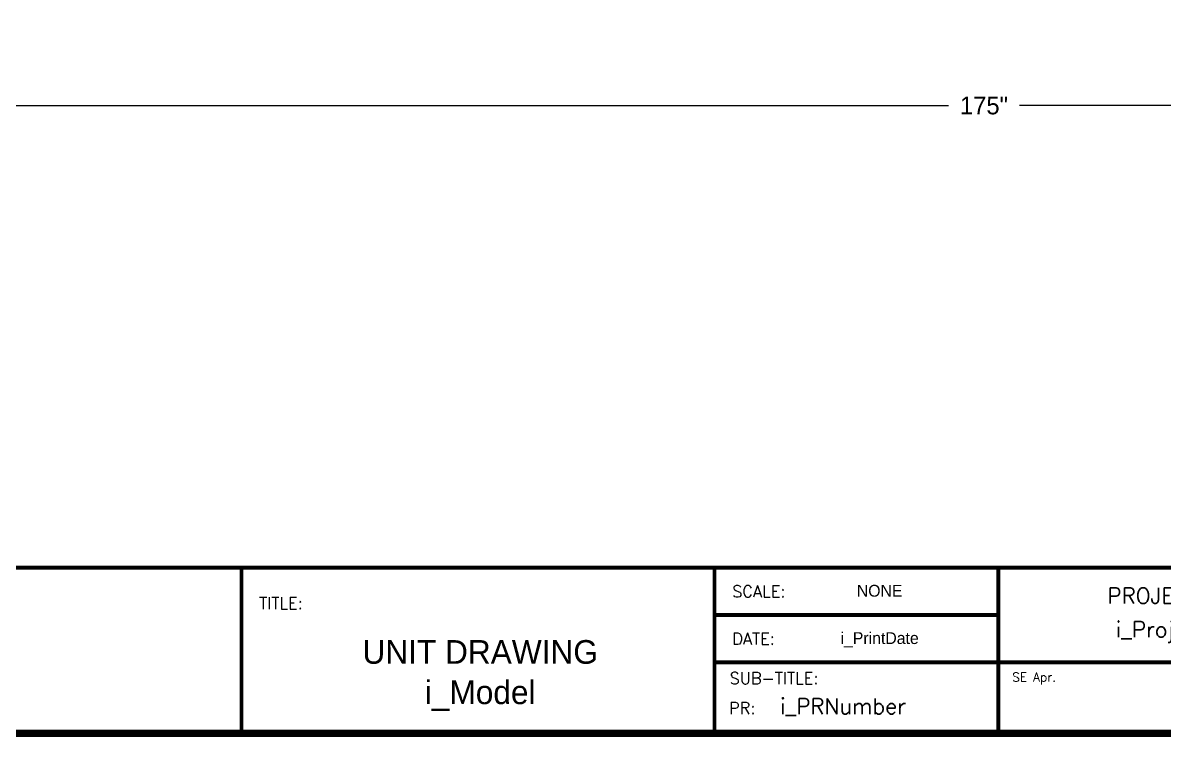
# Model space of a CAD drawing. Extents: x 6 to 271, y -23 to 146.
# Drawn here: x 96.5 to 193, y -18.6 to 41.8 of the extents above; entities that cross this region are included whole.
import ezdxf
from ezdxf.enums import TextEntityAlignment as Align

# ---------------------------------------------------------------- set-up
doc = ezdxf.new("R2010")
doc.units = 0
doc.header["$MEASUREMENT"] = 0
doc.layers.get('0').update_dxf_attribs({"linetype": 'CONTINUOUS'})
doc.layers.get('Defpoints').update_dxf_attribs({"linetype": 'CONTINUOUS'})
doc.styles.add('SIMPLEX', font='SIMPLEX')
doc.dimstyles.get("Standard").update_dxf_attribs({"dimtxt": 1.5, "dimasz": 2, "dimexe": 0.25, "dimexo": 0.5, "dimgap": 0.75, "dimtad": 0, "dimtih": 1, "dimtoh": 1, "dimdec": 4, "dimzin": 0, "dimdsep": 46, "dimlunit": 5, "dimtxsty": 'STANDARD', "dimcen": 0.125, "dimclrd": 1, "dimclre": 1, "dimclrt": 1, "dimadec": 0, "dimazin": 0, "dimtfac": 1, "dimtdec": 4, "dimtofl": 0, "dimtmove": 0, "dimatfit": 3, "dimfxl": 1, "dimfrac": 2, "dimtolj": 1, "dimtzin": 0, "dimarcsym": 0})

# ---------------------------------------------------------------- blocks, each defined once
blk = doc.blocks.new('*D30')
at = {"color": 7, "lineweight": -2}
for p, q in [((265.292, 43.996), (265.292, 34.557)), ((90.295, 42.907), (90.295, 34.557)), ((92.295, 34.807), (174.794, 34.807)), ((263.292, 34.807), (180.794, 34.807))]:
    blk.add_line(p, q, dxfattribs=at)
at = {"color": 7}
for points in [[(92.295, 35.141), (92.295, 34.474), (90.295, 34.807)], [(263.292, 35.141), (263.292, 34.474), (265.292, 34.807)]]:
    blk.add_solid(points, dxfattribs=at)
at = {"layer": 'Defpoints', "color": 0}
for p in [(265.292, 44.496), (90.295, 43.407), (265.292, 34.807)]:
    blk.add_point(p, dxfattribs=at)
at = {"color": 7, "insert": (177.794, 34.807), "char_height": 1.5, "attachment_point": 5}
blk.add_mtext('\\A1;175"', dxfattribs=at)

msp = doc.modelspace()

# ---------------------------------------------------------------- linework, layer by layer
at = {"color": 0}
for p, q in [((115.00735, -18.24898), (115.00735, -4.24912)), ((155.00695, -4.24912), (235.00615, -4.24912)), ((155.00695, -18.24898), (155.00695, -4.24912)), ((179.00671, -4.24912), (179.00671, -18.24898)), ((179.00671, -8.24908), (155.00695, -8.24908)), ((235.00615, -12.24904), (155.00695, -12.24904))]:
    msp.add_line(p, q, dxfattribs=at)
for points, const_width in [([(11.00839, -18.24898), (267.00583, -18.24898), (267.00583, 141.74942), (11.00839, 141.74942), (11.00839, -18.24898)], 0.63999), ([(267.00583, -4.24912), (75.00775, -4.24912), (75.00775, -18.24898)], 0.32), ([(115.00735, -4.24912), (115.00735, -18.24898)], 0.32), ([(155.00695, -4.24912), (155.00695, -18.24898)], 0.32), ([(179.00671, -4.24912), (179.00671, -18.24898)], 0.32), ([(179.00671, -8.24908), (155.00695, -8.24908)], 0.32), ([(235.00615, -12.24904), (155.00695, -12.24904)], 0.32)]:
    msp.add_lwpolyline(points, dxfattribs=dict(at, const_width=const_width))

# ---------------------------------------------------------------- texts
at = {"color": 0, "style": 'SIMPLEX'}
for s, height, p in [('SCALE:', 0.99999, (156.50693, -6.7491)), ('TITLE:', 0.99999, (116.50733, -7.74909)), ('DATE:', 0.99999, (156.50693, -10.74906)), ('SUB-TITLE:', 0.99999, (156.29024, -14.08915)), ('i_PRNumber', 1.327987, (160.55975, -16.618))]:
    msp.add_text(s, height=height, dxfattribs=at).set_placement(p)
at = {"color": 0}
for s, height, p in [('NONE', 0.99999, (168.9697, -6.69626)), ('i_PrintDate', 0.99999, (168.9697, -10.69622)), ('UNIT DRAWING', 1.99998, (135.19615, -12.36641)), ('i_Model', 1.99998, (135.19615, -15.77508))]:
    msp.add_text(s, height=height, dxfattribs=at).set_placement(p, align=Align.CENTER)
at = {"color": 0, "style": 'SIMPLEX'}
for s, p in [('PROJECT NAME:', (195.20741, -7.28234)), ('i_ProjectName', (195.30839, -10.12478))]:
    msp.add_text(s, height=1.3279867, dxfattribs=at).set_placement(p, align=Align.CENTER)
at = {"color": 0, "lineweight": 30, "style": 'SIMPLEX'}
msp.add_text('SE Apr.', height=0.749993, dxfattribs=at).set_placement((180.18161, -13.86548))
at = {"color": 0, "style": 'SIMPLEX'}
msp.add_text('PR:', height=0.99999, dxfattribs=at).set_placement((158.46593, -16.618), align=Align.RIGHT)

# ---------------------------------------------------------------- dimensions: what is measured, and where the dimension line sits
at = {"color": 0}
dim = msp.add_linear_dim(base=(265.29209, 34.80737), p1=(90.29547, 43.40664), p2=(265.29209, 44.49603), dimstyle='Standard', override={"dimpost": '"', "dimclrd": 7, "dimclre": 7, "dimclrt": 7}, dxfattribs=at)
dim.commit()
dim.dimension.update_dxf_attribs({"geometry": '*D30', "text_midpoint": (177.79378, 34.80737)})

doc.saveas('drawing.dxf')
